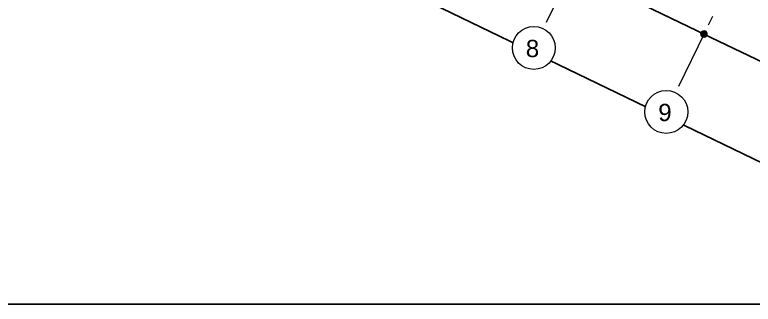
# Model space of a CAD drawing. Header units: metres. Extents: x -466 to 1322, y -1072 to 50.
# Drawn here: x 416.68 to 440.78, y -223.86 to -214.4 of the extents above; entities that cross this region are included whole.
import ezdxf

# ---------------------------------------------------------------- set-up
doc = ezdxf.new("R2010")
doc.units = ezdxf.units.M
doc.set_wipeout_variables(frame=1)
doc.linetypes.add('CENTER2', pattern=[28.575, 19.05, -3.175, 3.175, -3.175])
for name, color, linetype, lineweight in [('A - TXT 100 -1', 2, 'Continuous', 0), ('A-COTAS', 41, 'Continuous', 0), ('A-EJES', 61, 'CENTER2', 0)]:
    doc.layers.add(name, color=color, linetype=linetype, lineweight=lineweight)
doc.layers.add('AKU_Poligono', color=1, linetype='Continuous')
doc.layers.add('Hatch escaleras', color=7, linetype='Continuous', lineweight=0, true_color=0x78372d)
doc.styles.get("Standard").update_dxf_attribs({"font": 'arial.ttf'})
doc.styles.add('Style-Arial', font='arial.ttf')
doc.dimstyles.new('ISO-25', dxfattribs={"dimscale": 0.1, "dimtxt": 2.5, "dimasz": 2.5, "dimexe": 1.25, "dimexo": 0.625, "dimtad": 1, "dimdsep": 46, "dimtxsty": 'Standard', "dimblk": 'DOT', "dimcen": 2.5, "dimadec": 0, "dimazin": 0, "dimtfac": 1, "dimtmove": 0, "dimatfit": 3, "dimfxl": 1, "dimarcsym": 0})

# ---------------------------------------------------------------- blocks, each defined once
blk = doc.blocks.new('_Dot')
at = {"color": 0, "linetype": 'ByBlock', "lineweight": -2}
blk.add_line((-0.5, 0), (-1, 0), dxfattribs=at)
at = {"color": 0, "linetype": 'ByBlock', "const_width": 0.5}
blk.add_lwpolyline([(-0.25, 0, 1), (0.25, 0, 1)], format="xyb", close=True, dxfattribs=at)
blk = doc.blocks.new('*D45')
at = {"layer": 'A-COTAS', "color": 0, "lineweight": -2, "transparency": 16777216}
for p, q in [((434.876, -212.887), (434.903, -212.83)), ((435.074, -213.052), (438.945, -214.923)), ((439.195, -214.981), (439.224, -214.92))]:
    blk.add_line(p, q, dxfattribs=at)
at = {"layer": 'Defpoints', "color": 0, "transparency": 16777216}
for p in [(434.849, -212.943), (439.168, -215.037), (439.17, -215.032)]:
    blk.add_point(p, dxfattribs=at)
at = {"layer": 'A-COTAS', "color": 0, "lineweight": -2, "transparency": 16777216, "xscale": 0.25, "yscale": 0.25, "zscale": 0.25}
for p, rotation in [((434.849, -212.943), 154.1983439835458), ((439.17, -215.032), 334.1983439835457)]:
    blk.add_blockref('_Dot', p, dxfattribs=dict(at, rotation=rotation))
at = {"layer": 'A-COTAS', "color": 0, "transparency": 16777216, "insert": (437.092, -213.816), "char_height": 0.25, "attachment_point": 5, "rotation": 334.1983}
blk.add_mtext('4.8', dxfattribs=at)
blk = doc.blocks.new('*D46')
at = {"layer": 'A-COTAS', "color": 0, "lineweight": -2, "transparency": 16777216}
for p, q in [((439.195, -214.981), (439.224, -214.92)), ((439.395, -215.141), (443.266, -217.013)), ((443.519, -217.065), (443.546, -217.009))]:
    blk.add_line(p, q, dxfattribs=at)
at = {"layer": 'Defpoints', "color": 0, "transparency": 16777216}
for p in [(439.168, -215.037), (443.491, -217.121), (443.491, -217.121)]:
    blk.add_point(p, dxfattribs=at)
at = {"layer": 'A-COTAS', "color": 0, "lineweight": -2, "transparency": 16777216, "xscale": 0.25, "yscale": 0.25, "zscale": 0.25}
for p, rotation in [((439.17, -215.032), 154.1983439835458), ((443.491, -217.121), 334.1983439835457)]:
    blk.add_blockref('_Dot', p, dxfattribs=dict(at, rotation=rotation))
at = {"layer": 'A-COTAS', "color": 0, "transparency": 16777216, "insert": (441.413, -215.906), "char_height": 0.25, "attachment_point": 5, "rotation": 334.1983}
blk.add_mtext('4.8', dxfattribs=at)

msp = doc.modelspace()

# ---------------------------------------------------------------- linework, layer by layer
at = {"layer": 'AKU_Poligono'}
msp.add_lwpolyline([(450.612, -223.859), (277.909, -140.365)], dxfattribs=at)

# ---------------------------------------------------------------- dimensions: what is measured, and where the dimension line sits
at = {"layer": 'A-COTAS'}
for base, p1, p2, picture, middle in [((439.17, -215.032), (434.849, -212.943), (439.168, -215.037), '*D45', (437.092, -213.816)), ((443.491, -217.121), (439.168, -215.037), (443.491, -217.121), '*D46', (441.413, -215.906))]:
    dim = msp.add_linear_dim(base=base, p1=p1, p2=p2, angle=334.1983, dimstyle='ISO-25', override={"dimtmove": 1}, dxfattribs=at)
    dim.commit()
    dim.dimension.update_dxf_attribs({"geometry": picture, "text_midpoint": middle})

# ---------------------------------------------------------------- next in the draw order: wipeouts: each hides what was drawn before it
for points in [[(434.256, -215.78), (434.273, -215.739), (434.287, -215.698), (434.299, -215.655), (434.308, -215.612), (434.315, -215.568), (434.319, -215.525), (434.319, -215.481), (434.318, -215.437), (434.313, -215.393), (434.306, -215.349), (434.296, -215.306), (434.283, -215.264), (434.268, -215.223), (434.25, -215.183), (434.229, -215.144), (434.207, -215.106), (434.182, -215.07), (434.154, -215.035), (434.125, -215.002), (434.093, -214.972), (434.06, -214.943), (434.025, -214.916), (433.988, -214.892), (433.95, -214.87), (433.911, -214.85), (433.87, -214.833), (433.828, -214.818), (433.786, -214.807), (433.743, -214.797), (433.699, -214.791), (433.656, -214.787), (433.612, -214.786), (433.567, -214.788), (433.524, -214.793), (433.48, -214.8), (433.437, -214.81), (433.395, -214.823), (433.354, -214.838), (433.314, -214.856), (433.275, -214.876), (433.237, -214.899), (433.201, -214.924), (433.166, -214.952), (433.133, -214.981), (433.103, -215.012), (433.074, -215.046), (433.047, -215.081), (433.023, -215.118), (433.001, -215.156), (432.981, -215.195), (432.964, -215.236), (432.949, -215.277), (432.938, -215.32), (432.928, -215.363), (432.922, -215.406), (432.918, -215.45), (432.917, -215.494), (432.919, -215.538), (432.924, -215.582), (432.931, -215.626), (432.941, -215.668), (432.954, -215.711), (432.969, -215.752), (432.987, -215.792), (433.007, -215.831), (433.03, -215.869), (433.055, -215.905), (433.083, -215.94), (433.112, -215.972), (433.143, -216.003), (433.177, -216.032), (433.212, -216.059), (433.248, -216.083), (433.287, -216.105), (433.326, -216.125), (433.367, -216.142), (433.408, -216.156), (433.451, -216.168), (433.494, -216.177), (433.537, -216.184), (433.581, -216.188), (433.625, -216.188), (433.669, -216.187), (433.713, -216.182), (433.756, -216.175), (433.799, -216.165), (433.842, -216.152), (433.883, -216.137), (433.923, -216.119), (433.962, -216.098), (434, -216.076), (434.036, -216.051), (434.071, -216.023), (434.103, -215.994), (434.134, -215.962), (434.163, -215.929), (434.19, -215.894), (434.214, -215.857), (434.236, -215.819)], [(438.577, -217.869), (438.594, -217.828), (438.609, -217.787), (438.621, -217.744), (438.63, -217.701), (438.636, -217.658), (438.64, -217.614), (438.641, -217.57), (438.639, -217.526), (438.635, -217.482), (438.627, -217.439), (438.617, -217.396), (438.605, -217.353), (438.589, -217.312), (438.571, -217.272), (438.551, -217.233), (438.528, -217.195), (438.503, -217.159), (438.476, -217.124), (438.446, -217.092), (438.415, -217.061), (438.381, -217.032), (438.346, -217.005), (438.31, -216.981), (438.272, -216.959), (438.232, -216.939), (438.192, -216.922), (438.15, -216.908), (438.108, -216.896), (438.064, -216.887), (438.021, -216.88), (437.977, -216.876), (437.933, -216.876), (437.889, -216.877), (437.845, -216.882), (437.802, -216.889), (437.759, -216.899), (437.717, -216.912), (437.675, -216.927), (437.635, -216.945), (437.596, -216.966), (437.558, -216.988), (437.522, -217.013), (437.488, -217.041), (437.455, -217.07), (437.424, -217.102), (437.395, -217.135), (437.369, -217.17), (437.344, -217.207), (437.322, -217.245), (437.303, -217.284), (437.285, -217.325), (437.271, -217.366), (437.259, -217.409), (437.25, -217.452), (437.243, -217.496), (437.24, -217.539), (437.239, -217.583), (437.241, -217.627), (437.245, -217.671), (437.252, -217.715), (437.262, -217.758), (437.275, -217.8), (437.29, -217.841), (437.308, -217.881), (437.329, -217.92), (437.352, -217.958), (437.377, -217.994), (437.404, -218.029), (437.433, -218.062), (437.465, -218.092), (437.498, -218.121), (437.533, -218.148), (437.57, -218.172), (437.608, -218.194), (437.648, -218.214), (437.688, -218.231), (437.73, -218.246), (437.772, -218.257), (437.815, -218.267), (437.859, -218.273), (437.903, -218.277), (437.947, -218.278), (437.991, -218.276), (438.035, -218.271), (438.078, -218.264), (438.121, -218.254), (438.163, -218.241), (438.204, -218.226), (438.245, -218.208), (438.284, -218.188), (438.321, -218.165), (438.357, -218.14), (438.392, -218.112), (438.425, -218.083), (438.456, -218.052), (438.484, -218.018), (438.511, -217.983), (438.535, -217.946), (438.558, -217.908)]]:
    msp.add_wipeout(points).dxf.layer = 'Hatch escaleras'

# ---------------------------------------------------------------- next in the draw order: linework, layer by layer
msp.add_lwpolyline([(396.914, -161.589), (488.557, -161.589), (488.557, -223.859), (396.914, -223.859)], close=True)
at = {"layer": 'A - TXT 100 -1'}
for centre in [(433.618, -215.487), (437.94, -217.577)]:
    msp.add_circle(centre, 0.701, dxfattribs=at)
at = {"layer": 'A-EJES', "ltscale": 0.1}
for p, q in [((439.825, -202.649), (433.934, -214.834)), ((444.147, -204.738), (438.256, -216.923))]:
    msp.add_line(p, q, dxfattribs=at)

# ---------------------------------------------------------------- next in the draw order: texts
at = {"layer": 'A - TXT 100 -1', "style": 'Style-Arial'}
for s, p in [('8', (433.354, -215.786)), ('9', (437.676, -217.875))]:
    msp.add_text(s, height=0.564, rotation=359.7227, dxfattribs=at).set_placement(p)

doc.saveas('drawing.dxf')
